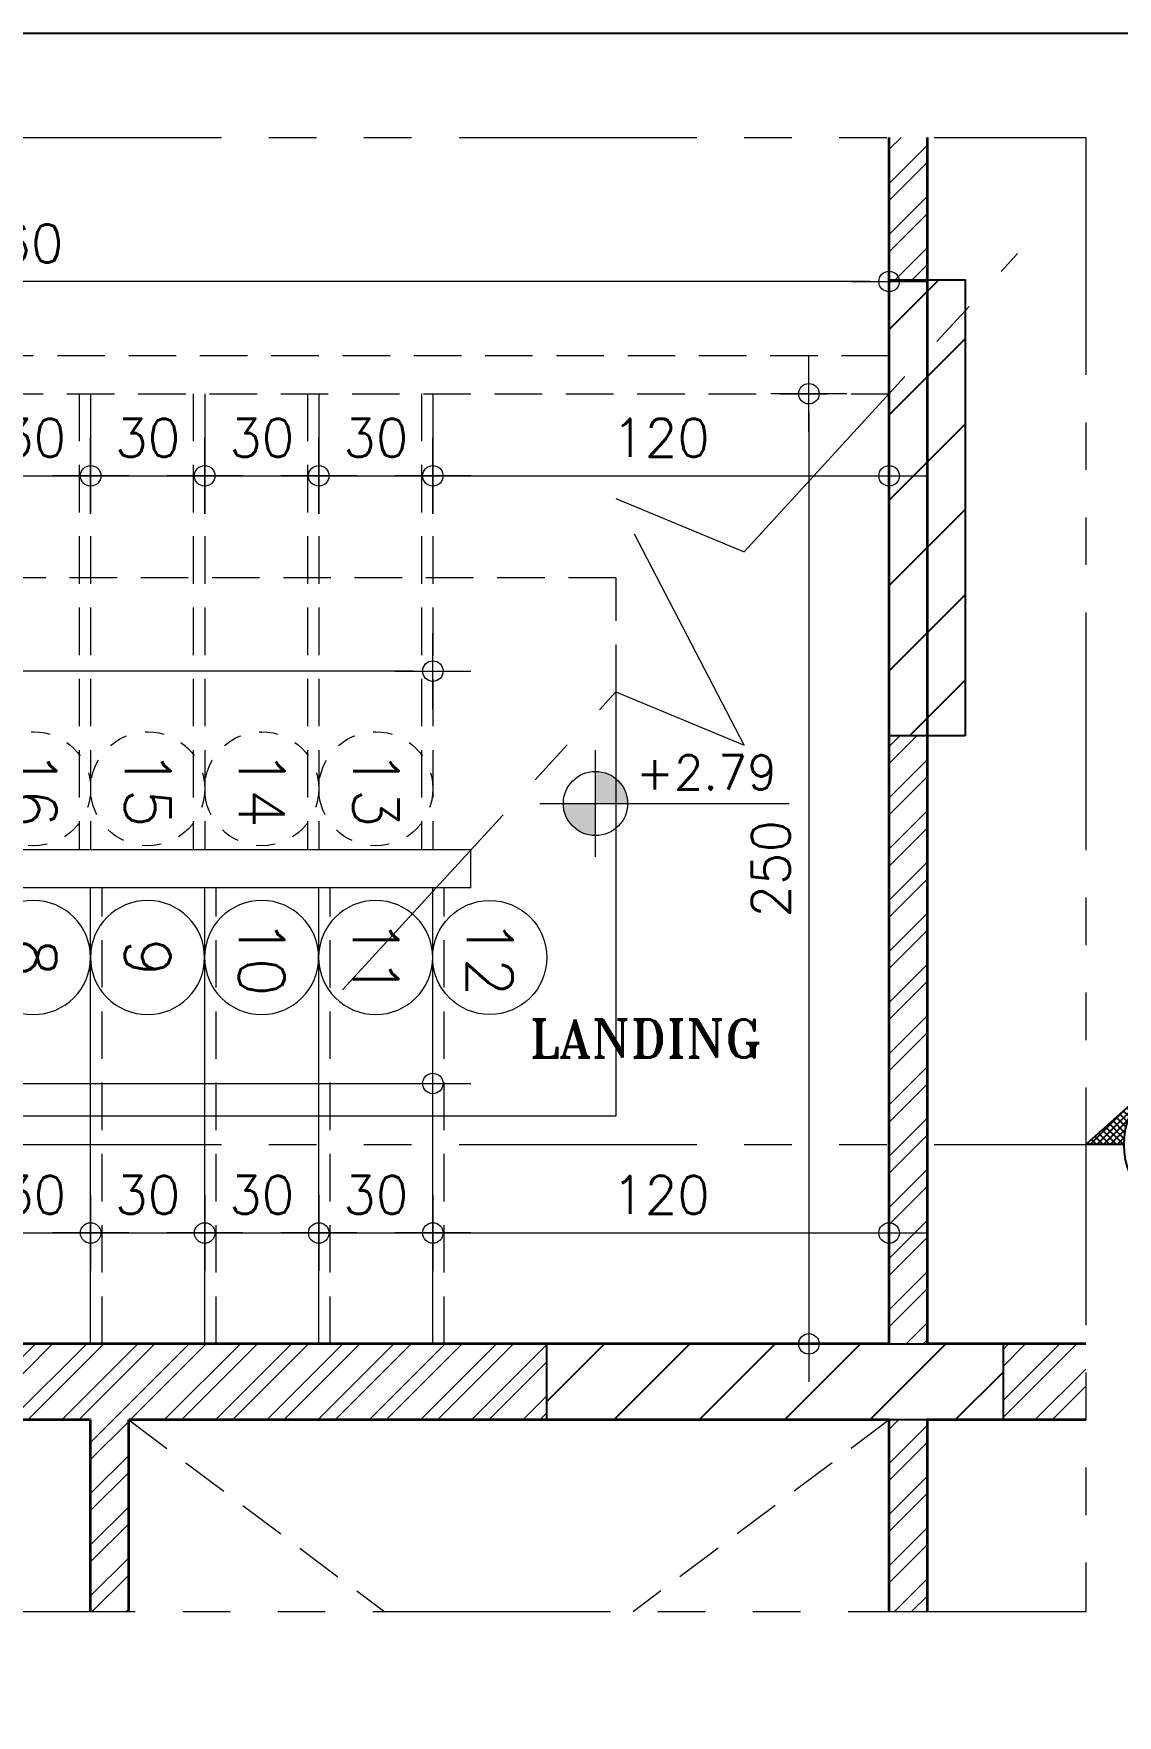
# Model space of a CAD drawing. Header units: millimetres. Extents: x -11627 to -10952, y 10244 to 10588.
# Drawn here: x -11326.76 to -11321.06, y 10369.23 to 10378.08 of the extents above; entities that cross this region are included whole.
import ezdxf
from ezdxf.enums import TextEntityAlignment as Align

# ---------------------------------------------------------------- set-up
doc = ezdxf.new("R2010")
doc.units = ezdxf.units.MM
doc.header["$PDMODE"] = 35
doc.linetypes.add('HIDDEN2', pattern=[0.1875, 0.125, -0.0625])
doc.linetypes.add('PHANTOM2', pattern=[1.25, 0.625, -0.125, 0.125, -0.125, 0.125, -0.125])
doc.layers.get('0').update_dxf_attribs({"lineweight": 5})
doc.layers.get('DEFPOINTS').update_dxf_attribs({"lineweight": 5})
for name, color, linetype, lineweight in [('BORDER A1', 7, 'Continuous', 100), ('DIM IN', 191, 'Continuous', 5), ('HATCH', 8, 'Continuous', 0), ('hidden', 251, 'HIDDEN2', 5), ('Notes', 32, 'Continuous', 5), ('SECTION', 3, 'PHANTOM2', 5), ('STAIR', 34, 'Continuous', 5), ('SYMBOLS LEVEL', 233, 'Continuous', 5), ('TEXT', 30, 'Continuous', 9), ('Title Block', 7, 'Continuous', 0), ('WALLS', 4, 'Continuous', 35)]:
    doc.layers.add(name, color=color, linetype=linetype, lineweight=lineweight)
doc.layers.add('COLUMN', color=1, linetype='Continuous')
doc.layers.add('SYMBOLS', color=141, linetype='Continuous')
doc.styles.add('Axis-Circle', font='ROMANS.shx', dxfattribs={"height": 0.4})
doc.styles.add('ROMANT', font='romant', dxfattribs={"height": 0.2})
doc.styles.add('Section-Numbers', font='ROMANS.shx', dxfattribs={"height": 0.1875})
doc.styles.add('T20-200', font='ROMANS.SHX', dxfattribs={"height": 0.4})
doc.styles.add('T20-50', font='ROMANS.SHX', dxfattribs={"height": 0.1})
doc.dimstyles.new('D50', dxfattribs={"dimtxt": 0.1, "dimasz": 0.05, "dimexe": 0, "dimexo": 0, "dimgap": 0.05, "dimtad": 1, "dimdec": 0, "dimlfac": 100, "dimzin": 0, "dimdsep": 46, "dimtxsty": 'T20-50', "dimblk": 'DOT1', "dimcen": 0.05, "dimse1": 1, "dimse2": 1, "dimclrd": 256, "dimclre": 256, "dimclrt": 256, "dimadec": 0, "dimazin": 0, "dimtfac": 10, "dimtdec": 0, "dimtix": 1, "dimtmove": 2, "dimatfit": 3, "dimldrblk": 'DOT', "dimfxl": 1, "dimtolj": 1, "dimtzin": 0, "dimlwd": -1, "dimlwe": -1, "dimarcsym": 0})
pattern_1 = [(45, (11388.87255, -10539.37199), (-0.0673519209, 0.0673519209), []), (45, (11388.91745, -10539.37199), (-0.0673519209, 0.0673519209), [])]

# ---------------------------------------------------------------- blocks, each defined once
blk = doc.blocks.new('ADM FRAME-A2')
at = {"layer": 'BORDER A1', "lineweight": 25}
blk.add_lwpolyline([(-58.5291, 2.4571), (-11.5572, 2.4571), (-11.5572, 40.9433), (-58.5291, 40.9433)], close=True, dxfattribs=at)
blk = doc.blocks.new('Axis-Circle')
at = {"color": 0}
blk.add_circle((0, 0), 0.4, dxfattribs=at)
at = {"color": 4, "style": 'Axis-Circle'}
blk.add_attdef('NO', text='', height=0.32, dxfattribs=at).set_placement((0, 0), align=Align.MIDDLE_CENTER)
blk = doc.blocks.new('DOT1')
at = {"color": 0}
for p, q in [((0, -2), (0, 2)), ((-2, 0), (2, 0))]:
    blk.add_line(p, q, dxfattribs=at)
blk.add_circle((0, 0), 0.54, dxfattribs=at)
blk = doc.blocks.new('*D1301')
at = {"layer": 'DEFPOINTS', "color": 0, "transparency": 16777216}
for p in [(4.3311, 1.8885), (4.6311, 1.8885), (4.6311, 1.8885)]:
    blk.add_point(p, dxfattribs=at)
at = {"layer": 'DIM IN', "transparency": 16777216}
blk.add_line((4.3811, 1.8885), (4.5811, 1.8885), dxfattribs=at)
at = {"layer": 'DIM IN', "transparency": 16777216, "xscale": 0.05, "yscale": 0.05, "zscale": 0.05, "rotation": 180}
blk.add_blockref('DOT1', (4.3311, 1.8885), dxfattribs=at)
at = {"layer": 'DIM IN', "transparency": 16777216, "xscale": 0.05, "yscale": 0.05, "zscale": 0.05}
blk.add_blockref('DOT1', (4.6311, 1.8885), dxfattribs=at)
at = {"layer": 'DIM IN', "transparency": 16777216, "insert": (4.4811, 1.9885), "char_height": 0.1, "attachment_point": 5, "style": 'T20-50'}
blk.add_mtext('\\A1;30', dxfattribs=at)
blk = doc.blocks.new('_Dot')
at = {"color": 0, "lineweight": -2}
blk.add_line((-0.5, 0), (-1, 0), dxfattribs=at)
at = {"color": 0, "const_width": 0.5}
blk.add_lwpolyline([(-0.25, 0, 1), (0.25, 0, 1)], format="xyb", close=True, dxfattribs=at)
blk = doc.blocks.new('*D1302')
at = {"layer": 'DEFPOINTS', "color": 0, "transparency": 16777216}
for p in [(4.6311, 1.8885), (4.9311, 1.8885), (4.9311, 1.8885)]:
    blk.add_point(p, dxfattribs=at)
at = {"layer": 'DIM IN', "transparency": 16777216}
blk.add_line((4.6811, 1.8885), (4.8811, 1.8885), dxfattribs=at)
at = {"layer": 'DIM IN', "transparency": 16777216, "xscale": 0.05, "yscale": 0.05, "zscale": 0.05, "rotation": 180}
blk.add_blockref('DOT1', (4.6311, 1.8885), dxfattribs=at)
at = {"layer": 'DIM IN', "transparency": 16777216, "xscale": 0.05, "yscale": 0.05, "zscale": 0.05}
blk.add_blockref('DOT1', (4.9311, 1.8885), dxfattribs=at)
at = {"layer": 'DIM IN', "transparency": 16777216, "insert": (4.7811, 1.9885), "char_height": 0.1, "attachment_point": 5, "style": 'T20-50'}
blk.add_mtext('\\A1;30', dxfattribs=at)
blk = doc.blocks.new('*D1303')
at = {"layer": 'DEFPOINTS', "color": 0, "transparency": 16777216}
for p in [(4.9311, 1.8885), (5.2311, 1.8885), (5.2311, 1.8885)]:
    blk.add_point(p, dxfattribs=at)
at = {"layer": 'DIM IN', "transparency": 16777216}
blk.add_line((4.9811, 1.8885), (5.1811, 1.8885), dxfattribs=at)
at = {"layer": 'DIM IN', "transparency": 16777216, "xscale": 0.05, "yscale": 0.05, "zscale": 0.05, "rotation": 180}
blk.add_blockref('DOT1', (4.9311, 1.8885), dxfattribs=at)
at = {"layer": 'DIM IN', "transparency": 16777216, "xscale": 0.05, "yscale": 0.05, "zscale": 0.05}
blk.add_blockref('DOT1', (5.2311, 1.8885), dxfattribs=at)
at = {"layer": 'DIM IN', "transparency": 16777216, "insert": (5.0811, 1.9885), "char_height": 0.1, "attachment_point": 5, "style": 'T20-50'}
blk.add_mtext('\\A1;30', dxfattribs=at)
blk = doc.blocks.new('*D1304')
at = {"layer": 'DEFPOINTS', "color": 0, "transparency": 16777216}
for p in [(5.2311, 1.8885), (5.5311, 1.8885), (5.5311, 1.8885)]:
    blk.add_point(p, dxfattribs=at)
at = {"layer": 'DIM IN', "transparency": 16777216}
blk.add_line((5.2811, 1.8885), (5.4811, 1.8885), dxfattribs=at)
at = {"layer": 'DIM IN', "transparency": 16777216, "xscale": 0.05, "yscale": 0.05, "zscale": 0.05, "rotation": 180}
blk.add_blockref('DOT1', (5.2311, 1.8885), dxfattribs=at)
at = {"layer": 'DIM IN', "transparency": 16777216, "xscale": 0.05, "yscale": 0.05, "zscale": 0.05}
blk.add_blockref('DOT1', (5.5311, 1.8885), dxfattribs=at)
at = {"layer": 'DIM IN', "transparency": 16777216, "insert": (5.3811, 1.9885), "char_height": 0.1, "attachment_point": 5, "style": 'T20-50'}
blk.add_mtext('\\A1;30', dxfattribs=at)
blk = doc.blocks.new('*D1305')
at = {"layer": 'DEFPOINTS', "color": 0, "transparency": 16777216}
for p in [(5.5311, 1.8885), (6.7311, 1.8885), (6.7311, 1.8885)]:
    blk.add_point(p, dxfattribs=at)
at = {"layer": 'DIM IN', "transparency": 16777216}
blk.add_line((5.5811, 1.8885), (6.6811, 1.8885), dxfattribs=at)
at = {"layer": 'DIM IN', "transparency": 16777216, "xscale": 0.05, "yscale": 0.05, "zscale": 0.05, "rotation": 180}
blk.add_blockref('DOT1', (5.5311, 1.8885), dxfattribs=at)
at = {"layer": 'DIM IN', "transparency": 16777216, "xscale": 0.05, "yscale": 0.05, "zscale": 0.05}
blk.add_blockref('DOT1', (6.7311, 1.8885), dxfattribs=at)
at = {"layer": 'DIM IN', "transparency": 16777216, "insert": (6.1311, 1.9885), "char_height": 0.1, "attachment_point": 5, "style": 'T20-50'}
blk.add_mtext('\\A1;120', dxfattribs=at)
blk = doc.blocks.new('*D1316')
at = {"layer": 'DEFPOINTS', "color": 0, "transparency": 16777216}
for p in [(4.3311, 3.8806), (4.6311, 3.8806), (4.6311, 3.8806)]:
    blk.add_point(p, dxfattribs=at)
at = {"layer": 'DIM IN', "transparency": 16777216}
blk.add_line((4.3811, 3.8806), (4.5811, 3.8806), dxfattribs=at)
at = {"layer": 'DIM IN', "transparency": 16777216, "xscale": 0.05, "yscale": 0.05, "zscale": 0.05, "rotation": 180}
blk.add_blockref('DOT1', (4.3311, 3.8806), dxfattribs=at)
at = {"layer": 'DIM IN', "transparency": 16777216, "xscale": 0.05, "yscale": 0.05, "zscale": 0.05}
blk.add_blockref('DOT1', (4.6311, 3.8806), dxfattribs=at)
at = {"layer": 'DIM IN', "transparency": 16777216, "insert": (4.4811, 3.9806), "char_height": 0.1, "attachment_point": 5, "style": 'T20-50'}
blk.add_mtext('\\A1;30', dxfattribs=at)
blk = doc.blocks.new('*D1317')
at = {"layer": 'DEFPOINTS', "color": 0, "transparency": 16777216}
for p in [(4.6311, 3.8806), (4.9311, 3.8806), (4.9311, 3.8806)]:
    blk.add_point(p, dxfattribs=at)
at = {"layer": 'DIM IN', "transparency": 16777216}
blk.add_line((4.6811, 3.8806), (4.8811, 3.8806), dxfattribs=at)
at = {"layer": 'DIM IN', "transparency": 16777216, "xscale": 0.05, "yscale": 0.05, "zscale": 0.05, "rotation": 180}
blk.add_blockref('DOT1', (4.6311, 3.8806), dxfattribs=at)
at = {"layer": 'DIM IN', "transparency": 16777216, "xscale": 0.05, "yscale": 0.05, "zscale": 0.05}
blk.add_blockref('DOT1', (4.9311, 3.8806), dxfattribs=at)
at = {"layer": 'DIM IN', "transparency": 16777216, "insert": (4.7811, 3.9806), "char_height": 0.1, "attachment_point": 5, "style": 'T20-50'}
blk.add_mtext('\\A1;30', dxfattribs=at)
blk = doc.blocks.new('*D1318')
at = {"layer": 'DEFPOINTS', "color": 0, "transparency": 16777216}
for p in [(4.9311, 3.8806), (5.2311, 3.8806), (5.2311, 3.8806)]:
    blk.add_point(p, dxfattribs=at)
at = {"layer": 'DIM IN', "transparency": 16777216}
blk.add_line((4.9811, 3.8806), (5.1811, 3.8806), dxfattribs=at)
at = {"layer": 'DIM IN', "transparency": 16777216, "xscale": 0.05, "yscale": 0.05, "zscale": 0.05, "rotation": 180}
blk.add_blockref('DOT1', (4.9311, 3.8806), dxfattribs=at)
at = {"layer": 'DIM IN', "transparency": 16777216, "xscale": 0.05, "yscale": 0.05, "zscale": 0.05}
blk.add_blockref('DOT1', (5.2311, 3.8806), dxfattribs=at)
at = {"layer": 'DIM IN', "transparency": 16777216, "insert": (5.0811, 3.9806), "char_height": 0.1, "attachment_point": 5, "style": 'T20-50'}
blk.add_mtext('\\A1;30', dxfattribs=at)
blk = doc.blocks.new('*D1319')
at = {"layer": 'DEFPOINTS', "color": 0, "transparency": 16777216}
for p in [(5.2311, 3.8806), (5.5311, 3.8806), (5.5311, 3.8806)]:
    blk.add_point(p, dxfattribs=at)
at = {"layer": 'DIM IN', "transparency": 16777216}
blk.add_line((5.2811, 3.8806), (5.4811, 3.8806), dxfattribs=at)
at = {"layer": 'DIM IN', "transparency": 16777216, "xscale": 0.05, "yscale": 0.05, "zscale": 0.05, "rotation": 180}
blk.add_blockref('DOT1', (5.2311, 3.8806), dxfattribs=at)
at = {"layer": 'DIM IN', "transparency": 16777216, "xscale": 0.05, "yscale": 0.05, "zscale": 0.05}
blk.add_blockref('DOT1', (5.5311, 3.8806), dxfattribs=at)
at = {"layer": 'DIM IN', "transparency": 16777216, "insert": (5.3811, 3.9806), "char_height": 0.1, "attachment_point": 5, "style": 'T20-50'}
blk.add_mtext('\\A1;30', dxfattribs=at)
blk = doc.blocks.new('*D1320')
at = {"layer": 'DEFPOINTS', "color": 0, "transparency": 16777216}
for p in [(5.5311, 3.8806), (6.7311, 3.8806), (6.7311, 3.8806)]:
    blk.add_point(p, dxfattribs=at)
at = {"layer": 'DIM IN', "transparency": 16777216}
blk.add_line((5.5811, 3.8806), (6.6811, 3.8806), dxfattribs=at)
at = {"layer": 'DIM IN', "transparency": 16777216, "xscale": 0.05, "yscale": 0.05, "zscale": 0.05, "rotation": 180}
blk.add_blockref('DOT1', (5.5311, 3.8806), dxfattribs=at)
at = {"layer": 'DIM IN', "transparency": 16777216, "xscale": 0.05, "yscale": 0.05, "zscale": 0.05}
blk.add_blockref('DOT1', (6.7311, 3.8806), dxfattribs=at)
at = {"layer": 'DIM IN', "transparency": 16777216, "insert": (6.1311, 3.9806), "char_height": 0.1, "attachment_point": 5, "style": 'T20-50'}
blk.add_mtext('\\A1;120', dxfattribs=at)
blk = doc.blocks.new('*D1321')
at = {"layer": 'DEFPOINTS', "color": 0, "transparency": 16777216}
for p in [(6.4868, 4.0966), (6.4868, 1.5966), (6.5201, 1.5966)]:
    blk.add_point(p, dxfattribs=at)
at = {"layer": 'DIM IN', "transparency": 16777216}
blk.add_line((6.5201, 4.0466), (6.5201, 1.6466), dxfattribs=at)
at = {"layer": 'DIM IN', "transparency": 16777216, "xscale": 0.05, "yscale": 0.05, "zscale": 0.05}
for p, rotation in [((6.5201, 4.0966), 90), ((6.5201, 1.5966), 270)]:
    blk.add_blockref('DOT1', p, dxfattribs=dict(at, rotation=rotation))
at = {"layer": 'DIM IN', "transparency": 16777216, "insert": (6.4201, 2.8466), "char_height": 0.1, "attachment_point": 5, "rotation": 90, "style": 'T20-50'}
blk.add_mtext('\\A1;250', dxfattribs=at)
blk = doc.blocks.new('*D1322')
at = {"layer": 'DEFPOINTS', "color": 0, "transparency": 16777216}
for p in [(2.2311, 3.4966), (5.5311, 3.4966), (2.2311, 3.3668)]:
    blk.add_point(p, dxfattribs=at)
at = {"layer": 'DIM IN', "transparency": 16777216}
blk.add_line((5.4811, 3.3668), (2.2811, 3.3668), dxfattribs=at)
at = {"layer": 'DIM IN', "transparency": 16777216, "xscale": 0.05, "yscale": 0.05, "zscale": 0.05, "rotation": 180}
blk.add_blockref('DOT1', (2.2311, 3.3668), dxfattribs=at)
at = {"layer": 'DIM IN', "transparency": 16777216, "xscale": 0.05, "yscale": 0.05, "zscale": 0.05}
blk.add_blockref('DOT1', (5.5311, 3.3668), dxfattribs=at)
at = {"layer": 'DIM IN', "transparency": 16777216, "insert": (3.8811, 3.4668), "char_height": 0.1, "attachment_point": 5, "style": 'T20-50'}
blk.add_mtext('\\A1;330', dxfattribs=at)
blk = doc.blocks.new('*D1323')
at = {"layer": 'DEFPOINTS', "color": 0, "transparency": 16777216}
for p in [(2.2311, 2.2819), (5.5311, 2.2819), (5.5311, 2.2819)]:
    blk.add_point(p, dxfattribs=at)
at = {"layer": 'DIM IN', "transparency": 16777216}
blk.add_line((2.2811, 2.2819), (5.4811, 2.2819), dxfattribs=at)
at = {"layer": 'DIM IN', "transparency": 16777216, "xscale": 0.05, "yscale": 0.05, "zscale": 0.05, "rotation": 180}
blk.add_blockref('DOT1', (2.2311, 2.2819), dxfattribs=at)
at = {"layer": 'DIM IN', "transparency": 16777216, "xscale": 0.05, "yscale": 0.05, "zscale": 0.05}
blk.add_blockref('DOT1', (5.5311, 2.2819), dxfattribs=at)
at = {"layer": 'DIM IN', "transparency": 16777216, "insert": (3.8811, 2.3819), "char_height": 0.1, "attachment_point": 5, "style": 'T20-50'}
blk.add_mtext('\\A1;330', dxfattribs=at)
blk = doc.blocks.new('DDW')
at = {"layer": 'SYMBOLS LEVEL'}
h = blk.add_hatch(color=256, dxfattribs=at)
edge = h.paths.add_edge_path()
edge.add_line((-11621.43, 10035.1153), (-11621.43, 10034.9745))
edge.add_line((-11621.43, 10034.9745), (-11621.2892, 10034.9745))
edge.add_arc((-11621.43, 10034.9745), 0.1408, 0, 90)
edge = h.paths.add_edge_path()
edge.add_line((-11621.43, 10034.8337), (-11621.43, 10034.9745))
edge.add_line((-11621.43, 10034.9745), (-11621.5709, 10034.9745))
edge.add_arc((-11621.43, 10034.9745), 0.1408, 180, 270)
for p, q in [((-11621.43, 10034.7402), (-11621.43, 10035.2088)), ((-11621.6737, 10034.9745), (-11620.5802, 10034.9745))]:
    blk.add_line(p, q, dxfattribs=at)
blk.add_circle((-11621.43, 10034.9745), 0.1408, dxfattribs=at)
blk = doc.blocks.new('*X610')
at = {"color": 0}
for p, q in [((3.917, 7.806), (5.463, 9.352)), ((4.431, 7.966), (5.65, 9.185)), ((5.729, 8.059), (4.826, 8.963)), ((4.863, 8.045), (5.837, 9.019)), ((6.143, 7.999), (5.012, 9.13)), ((6.624, 7.872), (5.199, 9.297)), ((5.246, 8.074), (6.023, 8.852)), ((7.243, 7.607), (5.782, 9.068)), ((3.196, 7.439), (3.825, 8.068)), ((4.137, 7.884), (3.893, 8.128)), ((4.413, 7.962), (4.079, 8.295)), ((4.706, 8.022), (4.266, 8.462)), ((5.02, 8.061), (4.453, 8.629)), ((5.359, 8.076), (4.639, 8.796)), ((5.594, 8.069), (6.21, 8.685)), ((5.916, 8.038), (6.396, 8.518)), ((6.216, 7.984), (6.583, 8.351)), ((6.497, 7.912), (6.77, 8.184)), ((6.762, 7.823), (6.956, 8.017)), ((2.774, 7.126), (2.773, 7.127)), ((2.971, 7.282), (2.96, 7.294)), ((3.179, 7.428), (3.146, 7.46)), ((3.399, 7.561), (3.333, 7.627)), ((3.631, 7.682), (3.519, 7.794)), ((3.877, 7.79), (3.706, 7.961)), ((7.013, 7.72), (7.143, 7.85)), ((7.249, 7.603), (7.33, 7.683)), ((7.474, 7.474), (7.516, 7.516)), ((7.686, 7.332), (7.703, 7.349)), ((7.886, 7.179), (7.889, 7.182)), ((-0.167, 4.076), (2, 6.242)), ((1.957, 6.175), (1.84, 6.292)), ((2.098, 6.388), (2.026, 6.459)), ((2.25, 6.589), (2.213, 6.626)), ((2.414, 6.779), (2.4, 6.793)), ((2.588, 6.958), (2.586, 6.96)), ((8.076, 7.015), (8.076, 7.015)), ((8.254, 6.84), (8.263, 6.848)), ((8.421, 6.653), (8.449, 6.682)), ((8.577, 6.456), (8.636, 6.515)), ((8.722, 6.247), (8.823, 6.348)), ((0.187, 4.076), (1.633, 5.522)), ((1.451, 4.913), (0.907, 5.457)), ((1.522, 5.195), (1.093, 5.624)), ((1.61, 5.461), (1.28, 5.791)), ((1.712, 5.712), (1.466, 5.958)), ((1.828, 5.95), (1.653, 6.125)), ((8.855, 6.026), (9.009, 6.181)), ((10.773, 4.076), (8.893, 5.956)), ((8.975, 5.793), (9.196, 6.014)), ((9.082, 5.547), (9.382, 5.847)), ((11.127, 4.076), (9.131, 6.072)), ((10.42, 4.076), (9.158, 5.337)), ((9.175, 5.286), (9.569, 5.68)), ((9.252, 5.009), (9.756, 5.513)), ((9.311, 4.715), (9.942, 5.346)), ((-0.52, 4.076), (0.476, 5.072)), ((0.167, 4.076), (-0.213, 4.456)), ((0.52, 4.076), (-0.027, 4.623)), ((0.874, 4.076), (0.16, 4.79)), ((1.227, 4.076), (0.347, 4.957)), ((1.368, 4.289), (0.533, 5.123)), ((0.541, 4.076), (1.472, 5.008)), ((1.398, 4.612), (0.72, 5.29)), ((0.894, 4.076), (1.394, 4.576)), ((10.066, 4.076), (9.285, 4.857)), ((9.712, 4.076), (9.345, 4.443)), ((9.349, 4.399), (10.129, 5.179)), ((9.379, 4.076), (10.316, 5.012)), ((9.733, 4.076), (10.502, 4.845)), ((10.086, 4.076), (10.689, 4.678)), ((10.44, 4.076), (10.875, 4.512)), ((-0.541, 4.076), (-0.586, 4.122)), ((-0.187, 4.076), (-0.4, 4.289)), ((1.248, 4.076), (1.364, 4.192)), ((10.794, 4.076), (11.062, 4.345)), ((11.147, 4.076), (11.249, 4.178))]:
    blk.add_line(p, q, dxfattribs=at)
blk = doc.blocks.new('Section-Left')
at = {"color": 0}
for p, q in [((0, 0.6), (-0.5367, 0)), ((0, 0.4), (0, 0.6)), ((0, -0.6), (-0.5367, 0)), ((-0.4, 0), (0.4, 0)), ((0, -0.6), (0, -0.4))]:
    blk.add_line(p, q, dxfattribs=at)
blk.add_circle((0, 0), 0.4, dxfattribs=at)
at = {"color": 0, "xscale": 0.0999999999999979, "yscale": 0.0999999999999979, "zscale": 0.0999999999999979, "rotation": 90}
blk.add_blockref('*X610', (0.4076, -0.5362), dxfattribs=at)
at = {"color": 0, "style": 'Section-Numbers'}
for tag, p in [('00', (0, 0.1472)), ('0000', (0, -0.1472))]:
    blk.add_attdef(tag, text='', height=0.15, dxfattribs=at).set_placement(p, align=Align.MIDDLE_CENTER)
blk = doc.blocks.new('*D1324')
at = {"layer": 'DEFPOINTS', "color": 0, "transparency": 16777216}
for p in [(2.1311, 4.3919), (2.1311, 4.1966), (6.7311, 4.1966)]:
    blk.add_point(p, dxfattribs=at)
at = {"layer": 'DIM IN', "transparency": 16777216}
blk.add_line((6.6811, 4.3919), (2.1811, 4.3919), dxfattribs=at)
at = {"layer": 'DIM IN', "transparency": 16777216, "xscale": 0.05, "yscale": 0.05, "zscale": 0.05, "rotation": 180}
blk.add_blockref('DOT1', (2.1311, 4.3919), dxfattribs=at)
at = {"layer": 'DIM IN', "transparency": 16777216, "xscale": 0.05, "yscale": 0.05, "zscale": 0.05}
blk.add_blockref('DOT1', (6.7311, 4.3919), dxfattribs=at)
at = {"layer": 'DIM IN', "transparency": 16777216, "insert": (4.4311, 4.4919), "char_height": 0.1, "attachment_point": 5, "style": 'T20-50'}
blk.add_mtext('\\A1;460', dxfattribs=at)
blk = doc.blocks.new('A$C49c29dc9')
at = {"layer": 'COLUMN'}
h = blk.add_hatch(dxfattribs=at)
h.set_pattern_fill('ANSI31', color=6, scale=0.05)
h.set_pattern_definition([(45, (11487.50073, -9892.12013), (-0.1122532015, 0.1122532015), [])])
h.paths.add_polyline_path([(6.9311, 3.1966), (6.7311, 3.1966), (6.7311, 4.3966), (6.9311, 4.3966)])
h = blk.add_hatch(dxfattribs=at)
h.set_pattern_fill('ANSI31', color=6, scale=0.05)
h.set_pattern_definition([(45, (11487.70073, -9891.82013), (-0.1122532015, 0.1122532015), [])])
h.paths.add_polyline_path([(5.8311, 1.3966), (5.8311, 1.5966), (7.0311, 1.5966), (7.0311, 1.3966)])
at = {"layer": 'HATCH'}
h = blk.add_hatch(dxfattribs=at)
h.set_pattern_fill('ANSI32', color=256, scale=0.01)
h.set_pattern_definition(pattern_1)
h.paths.add_polyline_path([(6.7311, 4.3966), (6.8311, 4.3966), (6.8311, 4.7711), (6.7311, 4.7711)])
h = blk.add_hatch(dxfattribs=at)
h.set_pattern_fill('ANSI32', color=256, scale=0.01)
h.set_pattern_definition(pattern_1)
h.paths.add_polyline_path([(6.7311, 1.5966), (6.8311, 1.5966), (6.8311, 3.1966), (6.7311, 3.1966)])
h = blk.add_hatch(dxfattribs=at)
h.set_pattern_fill('ANSI32', color=256, scale=0.01)
h.set_pattern_definition(pattern_1)
h.paths.add_polyline_path([(2.8311, 1.3966), (5.8311, 1.3966), (5.8311, 1.5966), (2.8311, 1.5966)])
h = blk.add_hatch(dxfattribs=at)
h.set_pattern_fill('ANSI32', color=256, scale=0.01)
h.set_pattern_definition(pattern_1)
h.paths.add_polyline_path([(7.2481, 1.5966), (7.0311, 1.5966), (7.0311, 1.3966), (7.2481, 1.3966)])
h = blk.add_hatch(dxfattribs=at)
h.set_pattern_fill('ANSI32', color=256, scale=0.01)
h.set_pattern_definition(pattern_1)
h.paths.add_polyline_path([(4.6311, 1.3966), (4.7311, 1.3966), (4.7311, 0.8916), (4.6311, 0.8916)])
h = blk.add_hatch(dxfattribs=at)
h.set_pattern_fill('ANSI32', color=256, scale=0.01)
h.set_pattern_definition(pattern_1)
h.paths.add_polyline_path([(6.7311, 0.8916), (6.8311, 0.8916), (6.8311, 1.3966), (6.7311, 1.3966)])
at = {"layer": 'COLUMN'}
for points in [[(6.9311, 3.1966), (6.7311, 3.1966), (6.7311, 4.3966), (6.9311, 4.3966)], [(5.8311, 1.3966), (5.8311, 1.5966), (7.0311, 1.5966), (7.0311, 1.3966)]]:
    blk.add_lwpolyline(points, close=True, dxfattribs=at)
at = {"layer": 'hidden'}
for p, q in [((6.7311, 4.1966), (2.1311, 4.1966)), ((2.1311, 4.0966), (6.7311, 4.0966)), ((4.6011, 4.0966), (4.6011, 2.8966)), ((4.6311, 4.0966), (4.6311, 2.8966)), ((4.9011, 4.0966), (4.9011, 2.8966)), ((4.9311, 4.0966), (4.9311, 2.8966)), ((5.2011, 4.0966), (5.2011, 2.8966)), ((5.2311, 4.0966), (5.2311, 2.8966)), ((5.5011, 4.0966), (5.5011, 2.8966)), ((5.5311, 4.0966), (5.5311, 2.8966)), ((6.0129, 3.6126), (2.2311, 3.6126)), ((6.0129, 3.312), (6.0129, 3.6126)), ((4.7311, 1.3966), (5.4045, 0.8916)), ((6.7311, 1.3966), (6.0578, 0.8916))]:
    blk.add_line(p, q, dxfattribs=at)
at = {"layer": 'SECTION'}
blk.add_line((0.6, 2.1213), (7.2481, 2.1213), dxfattribs=at)
blk.add_lwpolyline([(0.6, 4.7711), (7.2481, 4.7711), (7.2481, 0.8916), (0.6, 0.8916)], close=True, dxfattribs=at)
blk.add_lwpolyline([(5.2933, 2.528), (6.0122, 3.3123), (6.3498, 3.1724), (6.0124, 3.8208), (6.3501, 3.6809), (7.069, 4.4652)], dxfattribs=at)
at = {"layer": 'STAIR'}
for p, q in [((6.0129, 2.1966), (6.0129, 3.312)), ((5.6311, 2.8966), (2.0842, 2.8966)), ((5.6311, 2.7966), (5.6311, 2.8966)), ((5.6311, 2.7966), (2.0842, 2.7966)), ((4.6311, 1.5966), (4.6311, 2.7966)), ((4.9311, 1.5966), (4.9311, 2.7966)), ((5.2311, 1.5966), (5.2311, 2.7966)), ((5.5311, 1.5966), (5.5311, 2.7966)), ((2.2311, 2.1966), (6.0129, 2.1966))]:
    blk.add_line(p, q, dxfattribs=at)
at = {"layer": 'STAIR', "linetype": 'HIDDEN2'}
for p, q in [((4.6611, 1.5966), (4.6611, 2.7966)), ((4.9611, 1.5966), (4.9611, 2.7966)), ((5.2611, 1.5966), (5.2611, 2.7966)), ((5.5611, 1.5966), (5.5611, 2.7966))]:
    blk.add_line(p, q, dxfattribs=at)
at = {"layer": 'WALLS'}
for p, q in [((6.7311, 4.0966), (6.7311, 4.7711)), ((6.8311, 4.7711), (6.8311, 1.5966)), ((6.7311, 1.5966), (6.7311, 4.0966)), ((6.7311, 1.5966), (1.6311, 1.5966)), ((7.2481, 1.5966), (6.8311, 1.5966)), ((4.6311, 1.3966), (1.8311, 1.3966)), ((4.6311, 0.8916), (4.6311, 1.3966)), ((4.7311, 0.8916), (4.7311, 1.3966)), ((6.7311, 1.3966), (4.7311, 1.3966)), ((6.7311, 0.8916), (6.7311, 1.3966)), ((6.8311, 1.3966), (6.8311, 0.8916)), ((7.2481, 1.3966), (6.8311, 1.3966))]:
    blk.add_line(p, q, dxfattribs=at)
at = {"layer": 'DIM IN', "xscale": 0.6, "yscale": 0.6, "zscale": 0.6}
blk.add_blockref('DDW', (6978.8168, -6017.9663), dxfattribs=at)
at = {"layer": 'hidden'}
ref = blk.add_blockref('Axis-Circle', (4.4811, 3.0573), dxfattribs=dict(at, xscale=0.3750000000000875, yscale=0.3750000000000875, zscale=0.3750000000000875, rotation=89.99999999999999))
ref.add_attrib('NO', '16', dxfattribs={"layer": '0', "color": 30, "height": 0.12, "rotation": 270, "style": 'Axis-Circle'}).set_placement((4.4811, 3.0573), align=Align.MIDDLE_CENTER)
ref = blk.add_blockref('Axis-Circle', (4.7811, 3.0573), dxfattribs=dict(at, xscale=0.3750000000000875, yscale=0.3750000000000875, zscale=0.3750000000000875, rotation=89.99999999999999))
ref.add_attrib('NO', '15', dxfattribs={"layer": '0', "color": 30, "height": 0.12, "rotation": 270, "style": 'Axis-Circle'}).set_placement((4.7811, 3.0573), align=Align.MIDDLE_CENTER)
ref = blk.add_blockref('Axis-Circle', (5.0811, 3.0573), dxfattribs=dict(at, xscale=0.3750000000000875, yscale=0.3750000000000875, zscale=0.3750000000000875, rotation=89.99999999999999))
ref.add_attrib('NO', '14', dxfattribs={"layer": '0', "color": 30, "height": 0.12, "rotation": 270, "style": 'Axis-Circle'}).set_placement((5.0811, 3.0573), align=Align.MIDDLE_CENTER)
ref = blk.add_blockref('Axis-Circle', (5.3811, 3.0573), dxfattribs=dict(at, xscale=0.3750000000000875, yscale=0.3750000000000875, zscale=0.3750000000000875, rotation=89.99999999999999))
ref.add_attrib('NO', '13', dxfattribs={"layer": '0', "color": 30, "height": 0.12, "rotation": 270, "style": 'Axis-Circle'}).set_placement((5.3811, 3.0573), align=Align.MIDDLE_CENTER)
at = {"layer": 'Notes'}
ref = blk.add_blockref('Axis-Circle', (4.4807, 2.6133), dxfattribs=dict(at, xscale=-0.3750000000000875, yscale=0.3750000000000875, zscale=0.3750000000000875, rotation=270))
ref.add_attrib('NO', '8', dxfattribs={"layer": '0', "color": 30, "height": 0.12, "rotation": 270, "style": 'Axis-Circle'}).set_placement((4.4807, 2.6133), align=Align.MIDDLE_CENTER)
ref = blk.add_blockref('Axis-Circle', (4.7807, 2.6133), dxfattribs=dict(at, xscale=-0.3750000000000875, yscale=0.3750000000000875, zscale=0.3750000000000875, rotation=270))
ref.add_attrib('NO', '9', dxfattribs={"layer": '0', "color": 30, "height": 0.12, "rotation": 270, "style": 'Axis-Circle'}).set_placement((4.7807, 2.6133), align=Align.MIDDLE_CENTER)
ref = blk.add_blockref('Axis-Circle', (5.0807, 2.6133), dxfattribs=dict(at, xscale=-0.3750000000000875, yscale=0.3750000000000875, zscale=0.3750000000000875, rotation=270))
ref.add_attrib('NO', '10', dxfattribs={"layer": '0', "color": 30, "height": 0.12, "rotation": 270, "style": 'Axis-Circle'}).set_placement((5.0807, 2.6133), align=Align.MIDDLE_CENTER)
ref = blk.add_blockref('Axis-Circle', (5.3807, 2.6133), dxfattribs=dict(at, xscale=-0.3750000000000875, yscale=0.3750000000000875, zscale=0.3750000000000875, rotation=270))
ref.add_attrib('NO', '11', dxfattribs={"layer": '0', "color": 30, "height": 0.12, "rotation": 270, "style": 'Axis-Circle'}).set_placement((5.3807, 2.6133), align=Align.MIDDLE_CENTER)
ref = blk.add_blockref('Axis-Circle', (5.6807, 2.6133), dxfattribs=dict(at, xscale=0.3750000000000875, yscale=0.3750000000000875, zscale=0.3750000000000875, rotation=89.99999999999999))
ref.add_attrib('NO', '12', dxfattribs={"layer": '0', "color": 30, "height": 0.12, "rotation": 270, "style": 'Axis-Circle'}).set_placement((5.6807, 2.6133), align=Align.MIDDLE_CENTER)
at = {"layer": 'SYMBOLS'}
ref = blk.add_blockref('Section-Left', (7.5481, 2.1213), dxfattribs=dict(at, xscale=-0.5, yscale=0.5, zscale=0.5, rotation=90))
ref.add_attrib('0000', 'A', dxfattribs={"layer": '0', "color": 0, "height": 0.075, "rotation": 270, "style": 'Section-Numbers'}).set_placement((7.6217, 2.1284), align=Align.MIDDLE_CENTER)
ref.add_attrib('00', 'SEC', dxfattribs={"layer": '0', "color": 0, "height": 0.075, "rotation": 270, "style": 'Section-Numbers'}).set_placement((7.4745, 2.1498), align=Align.MIDDLE_CENTER)
at = {"layer": 'SYMBOLS LEVEL', "insert": (6.0651, 3.1453), "char_height": 0.09, "width": 0.4005, "attachment_point": 1, "style": 'T20-200'}
blk.add_mtext('+2.79', dxfattribs=at)
at = {"layer": 'TEXT', "style": 'ROMANT'}
blk.add_text('LANDING', height=0.1, dxfattribs=at).set_placement((5.7854, 2.3998), align=Align.MIDDLE_LEFT)
at = {"layer": 'DIM IN'}
for base, p1, p2, picture, middle in [((2.1311, 4.3919), (6.7311, 4.1966), (2.1311, 4.1966), '*D1324', (4.4311, 4.4919)), ((4.6311, 3.8806), (4.3311, 3.8806), (4.6311, 3.8806), '*D1316', (4.4811, 3.9806)), ((4.9311, 3.8806), (4.6311, 3.8806), (4.9311, 3.8806), '*D1317', (4.7811, 3.9806)), ((5.2311, 3.8806), (4.9311, 3.8806), (5.2311, 3.8806), '*D1318', (5.0811, 3.9806)), ((5.5311, 3.8806), (5.2311, 3.8806), (5.5311, 3.8806), '*D1319', (5.3811, 3.9806)), ((6.7311, 3.8806), (5.5311, 3.8806), (6.7311, 3.8806), '*D1320', (6.1311, 3.9806)), ((2.2311, 3.3668), (5.5311, 3.4966), (2.2311, 3.4966), '*D1322', (3.8811, 3.4668)), ((5.5311, 2.2819), (2.2311, 2.2819), (5.5311, 2.2819), '*D1323', (3.8811, 2.3819)), ((4.6311, 1.8885), (4.3311, 1.8885), (4.6311, 1.8885), '*D1301', (4.4811, 1.9885)), ((4.9311, 1.8885), (4.6311, 1.8885), (4.9311, 1.8885), '*D1302', (4.7811, 1.9885)), ((5.2311, 1.8885), (4.9311, 1.8885), (5.2311, 1.8885), '*D1303', (5.0811, 1.9885)), ((5.5311, 1.8885), (5.2311, 1.8885), (5.5311, 1.8885), '*D1304', (5.3811, 1.9885)), ((6.7311, 1.8885), (5.5311, 1.8885), (6.7311, 1.8885), '*D1305', (6.1311, 1.9885))]:
    dim = blk.add_linear_dim(base=base, p1=p1, p2=p2, dimstyle='D50', dxfattribs=at)
    dim.commit()
    dim.dimension.update_dxf_attribs({"geometry": picture, "text_midpoint": middle})
dim = blk.add_linear_dim(base=(6.5201, 1.5966), p1=(6.4868, 4.0966), p2=(6.4868, 1.5966), angle=90, dimstyle='D50', dxfattribs=at)
dim.commit()
dim.dimension.update_dxf_attribs({"geometry": '*D1321', "text_midpoint": (6.4201, 2.8466)})

msp = doc.modelspace()

# ---------------------------------------------------------------- block references
at = {"layer": 'DIM IN', "xscale": 2, "yscale": 2, "zscale": 2}
msp.add_blockref('A$C49c29dc9', (-11335.7271, 10367.9954), dxfattribs=at)
at = {"layer": 'Title Block'}
msp.add_blockref('ADM FRAME-A2', (-11281.0769, 10337.1402), dxfattribs=at)

doc.saveas('drawing.dxf')
